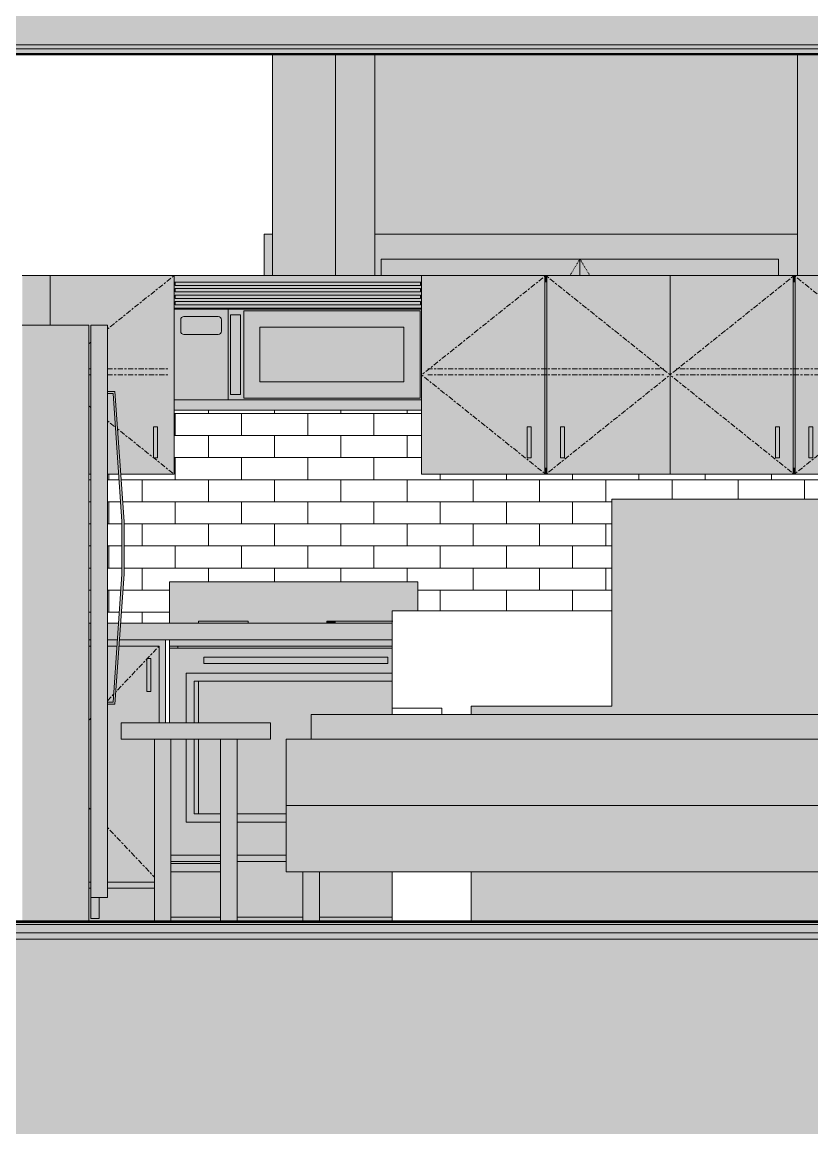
# Model space of a CAD drawing. Header units: inches. Extents: x 9594 to 15314, y -314 to 660.
# Drawn here: x 10673.6 to 10768.9, y 111.1 to 244.6 of the extents above; entities that cross this region are included whole.
import ezdxf

# ---------------------------------------------------------------- set-up
doc = ezdxf.new("R2010")
doc.units = ezdxf.units.IN
doc.header["$MEASUREMENT"] = 0
for name, pattern in [('Center', [1.25, 0.25, -0.1875, 0.625, -0.1875]), ('Dash 1_16_', [0.125, 0.0625, -0.0625]), ('Grid Line 1_2_', [0.875, 0.5, -0.125, 0.125, -0.125])]:
    doc.linetypes.add(name, pattern=pattern)
for name, color, linetype, lineweight in [('0-1', 7, 'Continuous', 5), ('0-2', 7, 'Continuous', 9), ('A-DOOR-2', 7, 'Continuous', 9), ('A-DOOR-4', 7, 'Dash 1_16_', 9), ('A-DOOR-6', 15, 'Continuous', 9), ('A-DOOR-7', 53, 'Continuous', 9), ('A-DOOR-FRAM-2', 7, 'Continuous', 9), ('A-DOOR-FRAM-3', 55, 'Continuous', 9), ('A-FLOR-4', 192, 'Continuous', 5), ('A-FLOR-5', 192, 'Continuous', 50), ('A-FLOR-LEVL-1', 51, 'Grid Line 1_2_', 9), ('A-FLOR-MCUT', 51, 'Continuous', 13), ('A-FLOR-PATT-2', 8, 'Continuous', 9), ('A-WALL-2', 50, 'Continuous', 5), ('A-WALL-3', 8, 'Continuous', 5), ('A-WALL-5', 7, 'Continuous', 9), ('A-WALL-PATT-2', 7, 'Continuous', 9), ('I-FURN', 30, 'Continuous', 9), ('I-FURN-2', 7, 'Continuous', 9), ('I-FURN-4', 90, 'Continuous', 9), ('I-FURN-5', 253, 'Continuous', 9), ('I-FURN-7', 31, 'Continuous', 9), ('Q-CASE', 31, 'Continuous', 9), ('Q-CASE-2', 253, 'Continuous', 9), ('Q-CASE-3', 7, 'Continuous', 9), ('Q-CASE-4', 90, 'Continuous', 9), ('Q-CASE-5', 7, 'Center', 9), ('Q-CASE-6', 55, 'Continuous', 9), ('Q-SPCQ-2', 7, 'Continuous', 9), ('Q-SPCQ-3', 90, 'Continuous', 9), ('Q-SPCQ-4', 55, 'Continuous', 9), ('Q-SPCQ-5', 151, 'Continuous', 9)]:
    doc.layers.add(name, color=color, linetype=linetype, lineweight=lineweight)
pattern_1 = [(161.57, (11009.034, 72.48), (-3.8399538, -1.54e-05), [0, -27.322, 3.034, 0]), (18.43, (11008.074, 72.48), (-3.8399538, 1.54e-05), [0, -27.322, 3.034, 0]), (108.43, (11009.034, 72.48), (1.919622, -9.6005246), [9.106, -21.25]), (71.57, (11008.074, 72.48), (1.919622, 9.6005246), [9.106, -21.25])]

# ---------------------------------------------------------------- blocks, each defined once
blk = doc.blocks.new('SWING - SINGLE - FLUSH - 2-10 x 6-8 - PRIVACY-V11-BUILDING SECTION - EAST_WEST - LOOKING SOUTH2')
at = {"layer": 'A-DOOR-FRAM-3'}
blk.add_hatch(color=256, dxfattribs=at).paths.add_polyline_path([(10703.79, 346), (10703.79, 351), (10702.79, 351), (10702.81, 346)], flags=0)
at = {"layer": 'A-DOOR-FRAM-2'}
for p, q in [((10702.79, 346), (10702.79, 351)), ((10702.79, 351), (10703.79, 351))]:
    blk.add_line(p, q, dxfattribs=at)
blk = doc.blocks.new('SWING - DOUBLE - FLUSH - 4-0 x 6-8 - DUMMY-2639957-BUILDING SECTION - EAST_WEST - LOOKING SOUTH2')
at = {"layer": 'A-DOOR-6'}
blk.add_hatch(color=256, dxfattribs=at).paths.add_polyline_path([(10766.92, 346), (10767.18, 346), (10767.18, 351), (10716.16, 351), (10716.16, 346), (10716.92, 346), (10716.92, 348), (10764.92, 348), (10764.92, 346), (10766.67, 346)], flags=0)
at = {"layer": 'A-DOOR-7'}
for points in [[(10736.92, 346), (10740.92, 346), (10740.92, 348), (10716.92, 348), (10716.92, 346), (10736.67, 346)], [(10762.92, 346), (10764.92, 346), (10764.92, 348), (10740.92, 348), (10740.92, 346), (10762.01, 346)]]:
    blk.add_hatch(color=256, dxfattribs=at).paths.add_polyline_path(points, flags=0)
at = {"layer": 'A-DOOR-2'}
for p, q in [((10767.18, 351), (10716.16, 351)), ((10716.92, 348), (10764.92, 348)), ((10716.92, 346), (10716.92, 348)), ((10740.92, 348), (10740.92, 346)), ((10740.92, 346), (10740.92, 348)), ((10764.92, 348), (10764.92, 346))]:
    blk.add_line(p, q, dxfattribs=at)
at = {"layer": 'A-DOOR-4'}
for p, q in [((10740.92, 348), (10739.72, 346)), ((10742.12, 346), (10740.92, 348))]:
    blk.add_line(p, q, dxfattribs=at)
blk = doc.blocks.new('Bed-Standard - King 78_ x 80_-1242963-BUILDING SECTION - EAST_WEST - LOOKING SOUTH2')
at = {"layer": 'I-FURN-4'}
for points in [[(10743.41, 160), (10780.46, 160), (10780.46, 161), (10708.46, 161), (10708.46, 160), (10741.61, 160)], [(10778.16, 158), (10780.46, 158), (10780.46, 160), (10708.46, 160), (10708.46, 158), (10767.4, 158)], [(10705.46, 150), (10706.46, 150), (10706.46, 158), (10705.46, 158), (10705.46, 150.47)], [(10736.93, 150), (10782.46, 150), (10782.46, 158), (10706.46, 158), (10706.46, 150), (10727.77, 150)], [(10783.39, 150), (10783.46, 150), (10783.46, 158), (10782.46, 158), (10782.46, 150), (10783.33, 150)], [(10706.21, 142), (10706.46, 142), (10706.46, 150), (10705.46, 150), (10705.46, 142), (10706.18, 142)], [(10745.87, 142), (10782.46, 142), (10782.46, 150), (10706.46, 150), (10706.46, 142), (10731.7, 142)], [(10783.39, 142), (10783.46, 142), (10783.46, 150), (10782.46, 150), (10782.46, 142), (10783.33, 142)], [(10707.46, 136), (10709.46, 136), (10709.46, 142), (10707.46, 142), (10707.46, 136.5)], [(10779.46, 136), (10781.46, 136), (10781.46, 142), (10779.46, 142), (10779.46, 137)]]:
    blk.add_hatch(color=256, dxfattribs=at).paths.add_polyline_path(points, flags=0)
at = {"layer": 'I-FURN-2'}
for p, q in [((10780.46, 161), (10708.46, 161)), ((10708.46, 160), (10708.46, 161)), ((10780.46, 161), (10780.46, 160)), ((10708.46, 158), (10708.46, 160)), ((10780.46, 160), (10780.46, 158)), ((10705.46, 158), (10705.46, 150)), ((10705.46, 158), (10706.46, 158)), ((10706.46, 158), (10782.46, 158)), ((10782.46, 158), (10783.46, 158)), ((10783.46, 150), (10783.46, 158)), ((10705.46, 150), (10705.46, 142)), ((10705.46, 150), (10706.46, 150)), ((10706.46, 150), (10705.46, 150)), ((10706.46, 150), (10782.46, 150)), ((10782.46, 150), (10706.46, 150)), ((10782.46, 150), (10783.46, 150)), ((10783.46, 150), (10782.46, 150)), ((10783.46, 142), (10783.46, 150)), ((10706.46, 142), (10705.46, 142)), ((10782.46, 142), (10706.46, 142)), ((10707.46, 142), (10707.46, 136)), ((10709.46, 136), (10709.46, 142)), ((10779.46, 142), (10779.46, 136)), ((10781.46, 136), (10781.46, 142)), ((10783.46, 142), (10782.46, 142))]:
    blk.add_line(p, q, dxfattribs=at)
blk = doc.blocks.new('Table-Night Stand - 18_ x 18_ x 24_-1352623-BUILDING SECTION - EAST_WEST - LOOKING SOUTH2')
at = {"layer": 'I-FURN-4'}
blk.add_hatch(color=256, dxfattribs=at).paths.add_polyline_path([(10787.46, 158), (10805.46, 158), (10805.46, 160), (10787.46, 160)], flags=0)
at = {"layer": 'I-FURN-7'}
for points in [[(10793.46, 136), (10793.46, 158), (10791.46, 158), (10791.46, 136)], [(10801.46, 136), (10801.46, 158), (10799.46, 158), (10799.46, 136), (10800.45, 136)], [(10796.37, 142), (10799.46, 142), (10799.46, 143), (10793.46, 143), (10793.46, 142), (10795.85, 142)]]:
    blk.add_hatch(color=256, dxfattribs=at).paths.add_polyline_path(points, flags=0)
at = {"layer": 'I-FURN-2'}
for p, q in [((10787.46, 160), (10805.46, 160)), ((10787.46, 158), (10787.46, 160)), ((10805.46, 160), (10805.46, 158)), ((10805.46, 158), (10787.46, 158)), ((10791.46, 136), (10791.46, 158)), ((10793.46, 136), (10793.46, 158)), ((10799.46, 136), (10799.46, 158)), ((10801.46, 136), (10801.46, 158)), ((10793.46, 143), (10799.46, 143)), ((10793.46, 142), (10793.46, 143)), ((10799.46, 142), (10799.46, 143)), ((10799.46, 142), (10793.46, 142))]:
    blk.add_line(p, q, dxfattribs=at)
blk = doc.blocks.new('Entertainment_Center_14771 - Entertainment_Center_14771-V34-BUILDING SECTION - EAST_WEST - LOOKING SOUTH2')
at = {"layer": 'I-FURN-5'}
h = blk.add_hatch(color=256, dxfattribs=at)
h.paths.add_polyline_path([(10793.46, 136), (10799.46, 136), (10799.46, 142), (10793.46, 142), (10793.46, 137)], flags=0)
h.paths.add_polyline_path([(10791.46, 136), (10791.46, 158), (10787.46, 158), (10787.46, 160), (10799.77, 160), (10799.77, 162), (10782.77, 162), (10782.77, 187), (10744.77, 187), (10744.77, 162), (10727.77, 162), (10727.77, 161), (10780.46, 161), (10780.46, 158), (10783.46, 158), (10783.46, 142), (10781.46, 142), (10781.46, 136), (10788.92, 136)], flags=0)
h.paths.add_polyline_path([(10727.77, 136), (10779.46, 136), (10779.46, 142), (10727.77, 142), (10727.77, 137)], flags=0)
h.paths.add_polyline_path([(10795.69, 143), (10799.46, 143), (10799.46, 158), (10793.46, 158), (10793.46, 143), (10795.2, 143)], flags=0)
at = {"layer": 'I-FURN-2'}
for p, q in [((10744.77, 187), (10744.77, 186)), ((10782.77, 187), (10744.77, 187)), ((10782.77, 186), (10782.77, 187)), ((10744.77, 186), (10744.77, 162)), ((10782.77, 162), (10782.77, 186)), ((10744.77, 162), (10727.77, 162)), ((10727.77, 162), (10727.77, 161)), ((10799.77, 162), (10782.77, 162)), ((10799.77, 161), (10799.77, 162)), ((10799.77, 160), (10799.77, 161)), ((10727.77, 142), (10727.77, 137)), ((10727.77, 137), (10727.77, 136))]:
    blk.add_line(p, q, dxfattribs=at)
blk = doc.blocks.new('Couch-Both_Arms-Generic - 1-V35-BUILDING SECTION - EAST_WEST - LOOKING SOUTH2')
at = {"layer": 'I-FURN'}
for p, q in [((10744.77, 173.5), (10718.26, 173.5)), ((10718.26, 173.5), (10718.26, 161.75)), ((10802.26, 173.5), (10782.77, 173.5)), ((10802.26, 161.75), (10802.26, 173.5)), ((10724.26, 161.75), (10718.26, 161.75)), ((10718.26, 161.75), (10718.26, 161)), ((10724.26, 161), (10724.26, 161.75)), ((10802.26, 161.75), (10799.77, 161.75)), ((10802.26, 160), (10802.26, 161.75)), ((10802.26, 154), (10802.26, 158)), ((10801.46, 154), (10802.26, 154))]:
    blk.add_line(p, q, dxfattribs=at)
at = {"layer": 'I-FURN-2'}
for p, q in [((10802.26, 154), (10802.26, 136)), ((10718.26, 136), (10718.26, 142))]:
    blk.add_line(p, q, dxfattribs=at)
blk = doc.blocks.new('Refrigerator_-_Side-by-Side_6047 - 36_ X 30_-V57-BUILDING SECTION - EAST_WEST - LOOKING SOUTH2')
at = {"layer": 'Q-SPCQ-4'}
for points in [[(11948.81, 268), (11948.81, 340), (11940.76, 340), (11940.76, 268)], [(11951.06, 270.87), (11951.06, 340), (11949.06, 340), (11949.06, 270.87)], [(11951.71, 294.23), (11951.96, 294.23), (11953.06, 309.95), (11953.06, 316.29), (11951.96, 332), (11951.06, 332), (11951.06, 331.75), (11951.73, 331.75), (11952.81, 316.28), (11952.81, 309.94), (11951.73, 294.48), (11951.06, 294.48), (11951.06, 294.23), (11951.7, 294.23)], [(11950.06, 268.37), (11950.06, 270.87), (11949.06, 270.87), (11949.06, 268.37)]]:
    blk.add_hatch(color=256, dxfattribs=at).paths.add_polyline_path(points, flags=0)
at = {"layer": 'Q-SPCQ-2'}
for p, q in [((11948.81, 340), (11940.76, 340)), ((11948.81, 268), (11948.81, 340)), ((11949.06, 270.87), (11949.06, 340)), ((11949.06, 340), (11951.06, 340)), ((11951.06, 340), (11951.06, 270.87)), ((11951.96, 332), (11951.06, 332)), ((11951.06, 331.75), (11951.73, 331.75)), ((11951.73, 331.75), (11952.81, 316.28)), ((11953.06, 316.29), (11951.96, 332)), ((11952.81, 316.28), (11952.81, 309.95)), ((11953.06, 309.94), (11953.06, 316.29)), ((11952.81, 309.95), (11951.73, 294.48)), ((11951.96, 294.23), (11953.06, 309.94)), ((11951.73, 294.48), (11951.06, 294.48)), ((11951.06, 294.23), (11951.96, 294.23)), ((11950.06, 270.87), (11949.06, 270.87)), ((11949.06, 270.87), (11949.06, 268.37)), ((11951.06, 270.87), (11949.06, 270.87)), ((11950.06, 268.37), (11950.06, 270.87)), ((11949.06, 268.37), (11950.06, 268.37))]:
    blk.add_line(p, q, dxfattribs=at)
blk = doc.blocks.new('Range - 24_ x 30_-V71-BUILDING SECTION - EAST_WEST - LOOKING SOUTH2')
at = {"layer": 'Q-SPCQ-3'}
for points in [[(10700.85, 172), (10710.35, 172), (10710.35, 172.25), (10718.26, 172.25), (10718.26, 173.5), (10721.35, 173.5), (10721.35, 177), (10691.35, 177), (10691.35, 172), (10694.85, 172), (10694.85, 172.25), (10700.85, 172.25)], [(10697.85, 172), (10700.85, 172), (10700.85, 172.25), (10694.85, 172.25), (10694.85, 172), (10697.43, 172)], [(10711.21, 172), (10711.35, 172), (10711.35, 172.25), (10710.35, 172.25), (10710.35, 172), (10710.57, 172)], [(10711.35, 172), (10718.26, 172), (10718.26, 172.25), (10711.35, 172.21)], [(10716.92, 169.26), (10718.26, 169.26), (10718.26, 170), (10691.35, 170), (10691.35, 169.26), (10713.16, 169.26)], [(10695.48, 167.15), (10717.74, 167.15), (10717.74, 167.9), (10695.48, 167.9)]]:
    blk.add_hatch(color=256, dxfattribs=at).paths.add_polyline_path(points, flags=0)
h = blk.add_hatch(color=256, dxfattribs=at)
h.paths.add_polyline_path([(10709.46, 136), (10718.26, 136), (10718.26, 136.5), (10709.46, 136.5)], flags=0)
h.paths.add_polyline_path([(10691.53, 136), (10697.53, 136), (10697.53, 136.5), (10691.53, 136.5), (10691.53, 136.06)], flags=0)
h.paths.add_polyline_path([(10699.53, 136), (10707.46, 136), (10707.46, 136.5), (10699.53, 136.5)], flags=0)
h.paths.add_polyline_path([(10704.63, 143.25), (10705.46, 143.25), (10705.46, 144), (10699.53, 144), (10699.53, 143.25), (10703.79, 143.25)], flags=0)
h.paths.add_polyline_path([(10692.08, 143.25), (10697.53, 143.25), (10697.53, 144), (10691.53, 144), (10691.53, 143.25)], flags=0)
h.paths.add_polyline_path([(10691.47, 169.01), (10692.35, 169.01), (10692.35, 169.26), (10691.35, 169.26), (10691.35, 169.01)], flags=0)
h = blk.add_hatch(color=256, dxfattribs=at)
h.paths.add_polyline_path([(10711.41, 136.5), (10718.26, 136.5), (10718.26, 142), (10709.46, 142), (10709.46, 136.5)], flags=0)
h.paths.add_polyline_path([(10691.53, 136.5), (10697.53, 136.5), (10697.53, 142), (10691.53, 142), (10691.53, 136.54)], flags=0)
h.paths.add_polyline_path([(10707.46, 136.5), (10707.46, 142), (10705.46, 142), (10705.46, 143.25), (10699.53, 143.25), (10699.53, 136.5), (10703.85, 136.5)], flags=0)
h.paths.add_polyline_path([(10697.53, 143), (10697.53, 143.25), (10691.53, 143.25), (10691.53, 143), (10692.05, 143)], flags=0)
h.paths.add_polyline_path([(10697.53, 144), (10697.53, 148), (10693.35, 148), (10693.35, 158), (10691.53, 158), (10691.53, 144), (10692.15, 144)], flags=0)
h.paths.add_polyline_path([(10704.72, 144), (10705.46, 144), (10705.46, 148), (10699.53, 148), (10699.53, 144), (10703.79, 144)], flags=0)
h.paths.add_polyline_path([(10691.53, 160), (10693.35, 160), (10693.35, 166), (10718.26, 166), (10718.26, 169.01), (10691.35, 169.01), (10691.35, 160)], flags=0)
h.paths.add_polyline_path([(10695.48, 167.15), (10695.48, 167.9), (10717.74, 167.9), (10717.74, 167.15), (10702.81, 167.15)], flags=0)
h = blk.add_hatch(color=256, dxfattribs=at)
h.paths.add_polyline_path([(10694.85, 149), (10694.85, 158), (10694.35, 158), (10694.35, 149)], flags=0)
h.paths.add_polyline_path([(10694.85, 160), (10694.85, 165), (10694.35, 165), (10694.35, 160)], flags=0)
h.paths.add_polyline_path([(10694.85, 169.01), (10718.26, 169.01), (10718.26, 169.26), (10692.35, 169.26), (10692.35, 169.01), (10693.35, 169.01)], flags=0)
h = blk.add_hatch(color=256, dxfattribs=at)
h.paths.add_polyline_path([(10702.81, 148), (10705.46, 148), (10705.46, 149), (10699.53, 149), (10699.53, 148)], flags=0)
h.paths.add_polyline_path([(10694.85, 148), (10697.53, 148), (10697.53, 149), (10694.35, 149), (10694.35, 158), (10693.35, 158), (10693.35, 148)], flags=0)
h.paths.add_polyline_path([(10693.35, 160), (10694.35, 160), (10694.35, 165), (10718.26, 165), (10718.26, 166), (10693.35, 166), (10693.35, 165)], flags=0)
at = {"layer": 'Q-SPCQ-5'}
h = blk.add_hatch(color=256, dxfattribs=at)
h.paths.add_polyline_path([(10697.53, 149), (10697.53, 158), (10694.85, 158), (10694.85, 149)], flags=0)
h.paths.add_polyline_path([(10699.53, 149), (10705.46, 149), (10705.46, 158), (10708.46, 158), (10708.46, 161), (10718.26, 161), (10718.26, 165), (10694.85, 165), (10694.85, 160), (10703.53, 160), (10703.53, 158), (10699.53, 158), (10699.53, 149.73)], flags=0)
at = {"layer": 'Q-SPCQ-2'}
for p, q in [((10691.35, 172), (10691.35, 177)), ((10691.35, 177), (10721.35, 177)), ((10721.35, 177), (10721.35, 173.5)), ((10694.85, 172.25), (10694.85, 172)), ((10694.85, 172.25), (10700.85, 172.25)), ((10700.85, 172), (10700.85, 172.25)), ((10710.35, 172.25), (10710.35, 172)), ((10710.35, 172.25), (10711.33, 172.25)), ((10711.35, 172.25), (10711.35, 172)), ((10711.35, 172.25), (10718.32, 172.25)), ((10691.35, 170), (10691.35, 169.26)), ((10691.35, 169.26), (10691.35, 169.01)), ((10691.35, 169.26), (10718.26, 169.26)), ((10691.35, 169.01), (10691.35, 160)), ((10718.26, 169.01), (10691.35, 169.01)), ((10692.35, 169.01), (10692.35, 169.26)), ((10695.48, 167.9), (10695.48, 167.15)), ((10717.74, 167.9), (10695.48, 167.9)), ((10695.48, 167.15), (10717.74, 167.15)), ((10717.74, 167.15), (10717.74, 167.9)), ((10693.35, 166), (10693.35, 160)), ((10718.26, 166), (10693.35, 166)), ((10694.35, 165), (10718.26, 165)), ((10694.35, 160), (10694.35, 165)), ((10694.85, 165), (10694.85, 160)), ((10693.35, 158), (10693.35, 148)), ((10694.35, 149), (10694.35, 158)), ((10694.85, 158), (10694.85, 149)), ((10697.53, 149), (10694.35, 149)), ((10705.46, 149), (10699.53, 149)), ((10693.35, 148), (10697.53, 148)), ((10699.53, 148), (10705.46, 148)), ((10691.53, 144), (10697.53, 144)), ((10697.53, 143.25), (10691.53, 143.25)), ((10699.53, 144), (10705.46, 144)), ((10705.46, 143.25), (10699.53, 143.25)), ((10691.53, 136.5), (10697.53, 136.5)), ((10699.53, 136.5), (10707.46, 136.5)), ((10709.46, 136.5), (10718.26, 136.5))]:
    blk.add_line(p, q, dxfattribs=at)
blk = doc.blocks.new('OD_CW_Countertop - OD_CW_Countertop-V72-BUILDING SECTION - EAST_WEST - LOOKING SOUTH2')
at = {"layer": 'Q-CASE-4'}
h = blk.add_hatch(color=256, dxfattribs=at)
h.paths.add_polyline_path([(10702.81, 170), (10718.26, 170), (10718.26, 172), (10685.44, 172), (10685.3, 170), (10694.85, 170)], flags=0)
h.paths.add_polyline_path([(10802.26, 170), (10803.2, 170), (10803.2, 172), (10802.26, 172), (10802.26, 171.92)], flags=0)
h.paths.add_polyline_path([(10684.52, 170), (10685.05, 170), (10685.19, 172), (10683.85, 172), (10683.85, 170)], flags=0)
h.paths.add_polyline_path([(10681.85, 170), (10681.85, 172), (10681.6, 172), (10681.6, 170)], flags=0)
at = {"layer": 'Q-CASE-3'}
for p, q in [((10681.85, 172), (10681.6, 172)), ((10685.19, 172), (10683.85, 172)), ((10718.26, 172), (10685.44, 172)), ((10803.2, 172), (10802.26, 172)), ((10681.6, 170), (10681.85, 170)), ((10683.85, 170), (10685.05, 170)), ((10685.3, 170), (10718.26, 170)), ((10802.26, 170), (10803.2, 170))]:
    blk.add_line(p, q, dxfattribs=at)
blk = doc.blocks.new('30quot_MicrowaveVent_11166 - 70cm miele oven-V61-BUILDING SECTION - EAST_WEST - LOOKING SOUTH2')
at = {"layer": 'Q-CASE-6'}
for points in [[(11967.6, 345.21), (11989, 345.21), (11989, 346), (11959.12, 346), (11959.12, 345.21), (11962.22, 345.21)], [(11962.22, 341.94), (11989, 341.94), (11989, 342.06), (11959.12, 342.06), (11959.12, 341.94), (11960.3, 341.94)], [(11964.44, 338.9), (11964.63, 338.95), (11964.82, 339.19), (11964.83, 339.29), (11964.8, 340.77), (11964.71, 340.95), (11964.44, 341.06), (11960.2, 341.03), (11960.02, 340.95), (11959.91, 340.67), (11959.92, 339.19), (11960.1, 338.95), (11960.3, 338.9), (11962.22, 338.9)], [(11967.11, 331.65), (11967.11, 341.25), (11965.92, 341.25), (11965.92, 331.65)], [(11972.99, 339.78), (11986.84, 339.78), (11988.81, 341.75), (11967.51, 341.75), (11969.48, 339.78)], [(11967.51, 331.2), (11969.48, 333.17), (11969.48, 339.78), (11967.51, 341.75), (11967.51, 333.17)], [(11988.81, 331.2), (11988.81, 341.75), (11986.84, 339.78), (11986.84, 333.17)], [(11986.84, 333.17), (11986.84, 339.78), (11969.48, 339.78), (11969.48, 333.17), (11972.99, 333.17)], [(11986.84, 331.2), (11988.81, 331.2), (11986.83, 333.17), (11969.48, 333.17), (11967.51, 331.2), (11972.99, 331.2)], [(11965.79, 329.74), (11989, 329.74), (11989, 331), (11959.12, 331), (11959.12, 329.74), (11965.76, 329.74)]]:
    blk.add_hatch(color=256, dxfattribs=at).paths.add_polyline_path(points, flags=0)
h = blk.add_hatch(color=256, dxfattribs=at)
h.paths.add_polyline_path([(11968.79, 342.06), (11989, 342.06), (11989, 345.21), (11988.88, 345.21), (11988.88, 344.82), (11959.24, 344.82), (11959.24, 345.21), (11959.12, 345.21), (11959.12, 342.06), (11967.6, 342.06)], flags=0)
h.paths.add_polyline_path([(11959.24, 342.46), (11959.24, 342.85), (11988.88, 342.85), (11988.88, 342.46), (11960.3, 342.46)], flags=0)
h.paths.add_polyline_path([(11960.3, 343.24), (11959.24, 343.24), (11959.24, 343.64), (11988.88, 343.64), (11988.88, 343.24), (11962.22, 343.24)], flags=0)
h.paths.add_polyline_path([(11978.37, 344.03), (11959.24, 344.03), (11959.24, 344.43), (11988.88, 344.43), (11988.88, 344.03), (11983.75, 344.03)], flags=0)
h = blk.add_hatch(color=256, dxfattribs=at)
h.paths.add_polyline_path([(11988.88, 342.46), (11988.88, 342.85), (11959.24, 342.85), (11959.24, 342.46), (11988.81, 342.46)], flags=0)
h.paths.add_polyline_path([(11962.22, 343.24), (11988.88, 343.24), (11988.88, 343.64), (11959.24, 343.64), (11959.24, 343.24), (11960.3, 343.24)], flags=0)
h.paths.add_polyline_path([(11983.75, 344.03), (11988.88, 344.03), (11988.88, 344.43), (11959.24, 344.43), (11959.27, 344.03), (11978.37, 344.03)], flags=0)
h.paths.add_polyline_path([(11978.37, 344.82), (11988.88, 344.82), (11988.88, 345.21), (11959.24, 345.21), (11959.24, 344.82), (11972.99, 344.82)], flags=0)
h = blk.add_hatch(color=256, dxfattribs=at)
h.paths.add_polyline_path([(11965.62, 331), (11965.62, 341.94), (11959.12, 341.94), (11959.12, 331)], flags=0)
h.paths.add_polyline_path([(11962.22, 338.9), (11960.2, 338.91), (11960.02, 339.01), (11959.92, 339.19), (11959.91, 339.29), (11959.92, 340.77), (11960.02, 340.95), (11960.2, 341.05), (11960.3, 341.06), (11964.55, 341.04), (11964.71, 340.95), (11964.82, 340.77), (11964.83, 340.67), (11964.82, 339.19), (11964.71, 339.01), (11964.54, 338.91), (11964.44, 338.9)], flags=0)
h = blk.add_hatch(color=256, dxfattribs=at)
h.paths.add_polyline_path([(11989, 331), (11989, 341.94), (11965.62, 341.94), (11965.62, 331), (11988.81, 331)], flags=0)
h.paths.add_polyline_path([(11988.81, 331.2), (11967.51, 331.2), (11967.51, 341.75), (11988.81, 341.75), (11988.81, 338.35)], flags=0)
h.paths.add_polyline_path([(11965.92, 331.65), (11965.92, 341.25), (11967.11, 341.25), (11967.11, 331.65)], flags=0)
at = {"layer": 'Q-CASE-3'}
for p, q in [((11959.12, 345.21), (11959.12, 346)), ((11959.12, 346), (11989, 346)), ((11989, 346), (11989, 345.21)), ((11959.24, 345.21), (11959.12, 345.21)), ((11959.12, 345.21), (11959.12, 342.06)), ((11959.24, 344.82), (11959.24, 345.21)), ((11988.88, 345.21), (11959.24, 345.21)), ((11988.88, 344.82), (11959.24, 344.82)), ((11989, 345.21), (11988.88, 345.21)), ((11988.88, 345.21), (11988.88, 344.82)), ((11989, 342.06), (11989, 345.21)), ((11959.24, 344.03), (11959.24, 344.43)), ((11959.24, 344.43), (11988.88, 344.43)), ((11988.88, 344.03), (11959.24, 344.03)), ((11959.24, 343.24), (11959.24, 343.64)), ((11959.24, 343.64), (11988.88, 343.64)), ((11988.88, 343.24), (11959.24, 343.24)), ((11988.88, 344.43), (11988.88, 344.03)), ((11988.88, 343.64), (11988.88, 343.24)), ((11959.12, 342.06), (11989, 342.06)), ((11959.12, 341.94), (11959.12, 342.06)), ((11959.12, 341.94), (11959.12, 331)), ((11965.62, 341.94), (11959.12, 341.94)), ((11959.24, 342.46), (11959.24, 342.85)), ((11959.24, 342.85), (11988.88, 342.85)), ((11988.88, 342.46), (11959.24, 342.46)), ((11965.62, 341.94), (11965.62, 331)), ((11989, 341.94), (11965.62, 341.94)), ((11965.62, 331), (11965.62, 341.94)), ((11988.88, 342.85), (11988.88, 342.46)), ((11989, 342.06), (11989, 341.94)), ((11989, 331), (11989, 341.94)), ((11959.91, 339.29), (11959.91, 340.67)), ((11960.3, 341.06), (11964.44, 341.06)), ((11964.83, 340.67), (11964.83, 339.29)), ((11965.92, 331.65), (11965.92, 341.25)), ((11967.11, 341.25), (11965.92, 341.25)), ((11967.11, 341.25), (11967.11, 331.65)), ((11967.51, 341.75), (11988.81, 341.75)), ((11967.51, 331.2), (11967.51, 341.75)), ((11988.81, 341.75), (11988.81, 331.2)), ((11969.48, 339.78), (11969.48, 333.17)), ((11986.84, 339.78), (11969.48, 339.78)), ((11986.84, 339.78), (11969.48, 339.78)), ((11969.48, 339.78), (11969.48, 333.17)), ((11986.84, 333.17), (11986.84, 339.78)), ((11986.84, 333.17), (11986.84, 339.78)), ((11964.44, 338.9), (11960.3, 338.9)), ((11969.48, 333.17), (11986.84, 333.17)), ((11969.48, 333.17), (11986.84, 333.17)), ((11965.92, 331.65), (11967.11, 331.65)), ((11959.12, 331), (11965.62, 331)), ((11959.12, 329.89), (11959.12, 331)), ((11965.62, 331), (11989, 331)), ((11988.81, 331.2), (11967.51, 331.2)), ((11989, 331), (11989, 329.89)), ((11989, 329.74), (11959.12, 329.74))]:
    blk.add_line(p, q, dxfattribs=at)
for centre, start, end in [((11960.3, 340.67), 90, 180), ((11964.44, 340.67), 0, 90), ((11960.3, 339.29), 180, 270), ((11964.44, 339.29), 270, 0)]:
    blk.add_arc(centre, 0.394, start, end, dxfattribs=at)
blk = doc.blocks.new('Base Cabinet-Single Door - 15_-V74-BUILDING SECTION - EAST_WEST - LOOKING SOUTH2')
at = {"layer": 'Q-CASE-2'}
h = blk.add_hatch(color=256, dxfattribs=at)
h.paths.add_polyline_path([(10681.6, 140), (10681.85, 140), (10681.85, 170), (10681.6, 170), (10681.6, 144.12)], flags=0)
h.paths.add_polyline_path([(10689.53, 140), (10689.53, 158), (10685.53, 158), (10685.53, 160), (10690.85, 160), (10690.85, 170), (10685.3, 170), (10684.75, 162.23), (10683.85, 162.23), (10683.85, 140)], flags=0)
h.paths.add_polyline_path([(10683.85, 162.48), (10684.52, 162.48), (10685.05, 170), (10683.85, 170), (10683.85, 163.19)], flags=0)
blk.add_hatch(color=256, dxfattribs=at).paths.add_polyline_path([(10689.53, 136), (10689.53, 140), (10683.85, 140), (10683.85, 138.87), (10682.85, 138.87), (10682.85, 136.37), (10681.85, 136.37), (10681.85, 140), (10681.6, 140), (10681.6, 136), (10682.85, 136)], flags=0)
at = {"layer": 'Q-CASE-3'}
for p, q in [((10681.6, 170), (10681.85, 170)), ((10683.85, 170), (10685.05, 170)), ((10685.3, 170), (10690.85, 170)), ((10690.85, 160), (10690.85, 170)), ((10681.6, 169.25), (10681.85, 169.25)), ((10683.85, 169.25), (10685, 169.25)), ((10685.25, 169.25), (10690.1, 169.25)), ((10690.1, 169.25), (10690.1, 160)), ((10688.6, 163.75), (10688.6, 167.75)), ((10688.6, 167.75), (10689.1, 167.75)), ((10689.1, 167.75), (10689.1, 163.75)), ((10689.1, 163.75), (10688.6, 163.75)), ((10681.85, 140.75), (10681.6, 140.75)), ((10689.53, 140.75), (10683.85, 140.75)), ((10681.6, 140), (10681.85, 140)), ((10683.85, 140), (10689.53, 140))]:
    blk.add_line(p, q, dxfattribs=at)
at = {"layer": 'Q-CASE-5'}
for p, q in [((10690.1, 169.25), (10684.86, 163.71)), ((10684.59, 163.43), (10683.85, 162.65)), ((10681.85, 160.54), (10681.6, 160.28)), ((10681.6, 149.72), (10681.85, 149.46)), ((10683.85, 147.35), (10689.53, 141.35))]:
    blk.add_line(p, q, dxfattribs=at)
blk = doc.blocks.new('308 - 308 x 24_-2590480-BUILDING SECTION - EAST_WEST - LOOKING SOUTH2')
at = {"layer": 'Q-CASE'}
blk.add_hatch(color=256, dxfattribs=at).paths.add_polyline_path([(11944.12, 340), (11944.12, 346), (11940.76, 346), (11940.76, 340)], flags=0)
blk.add_line((11940.76, 346), (11944.12, 346), dxfattribs=at)
blk = doc.blocks.new('300 Series Wall Hung Cabinet_301 - 15_ x 24_-2590483-BUILDING SECTION - EAST_WEST - LOOKING SOUTH2')
at = {"layer": 'Q-CASE-2'}
h = blk.add_hatch(color=256, dxfattribs=at)
h.paths.add_polyline_path([(11948.81, 322), (11949.06, 322), (11949.06, 340), (11951.06, 340), (11951.06, 332), (11951.96, 332), (11952.66, 322), (11959.12, 322), (11959.12, 346), (11944.12, 346), (11944.12, 340), (11948.81, 340), (11948.81, 327.25)], flags=0)
h.paths.add_polyline_path([(11951.06, 322), (11952.41, 322), (11951.73, 331.75), (11951.06, 331.75), (11951.06, 327.25)], flags=0)
h.paths.add_polyline_path([(11956.63, 324), (11956.63, 327.75), (11957.12, 327.75), (11957.12, 324)], flags=0)
blk.add_hatch(color=256, dxfattribs=at).paths.add_polyline_path([(11957.12, 324), (11957.12, 327.75), (11956.63, 327.75), (11956.63, 324)], flags=0)
at = {"layer": 'Q-CASE-3'}
for p, q in [((11959.12, 346), (11944.12, 346)), ((11944.12, 346), (11944.12, 340)), ((11959.12, 322), (11959.12, 329.89)), ((11956.63, 327.75), (11957.12, 327.75)), ((11956.63, 324), (11956.63, 327.75)), ((11957.12, 327.75), (11957.12, 324)), ((11956.63, 324), (11957.12, 324)), ((11948.81, 322), (11949.06, 322)), ((11951.06, 322), (11952.41, 322)), ((11952.66, 322), (11959.12, 322))]:
    blk.add_line(p, q, dxfattribs=at)
at = {"layer": 'Q-CASE-5'}
for p, q in [((11951.06, 339.55), (11959.12, 346)), ((11948.81, 337.75), (11949.06, 337.95)), ((11949.06, 334.75), (11948.81, 334.75)), ((11949.06, 334), (11948.81, 334)), ((11958.37, 334.75), (11951.06, 334.75)), ((11958.37, 334), (11951.06, 334)), ((11948.81, 330.25), (11949.06, 330.05)), ((11951.06, 328.45), (11952.01, 327.69)), ((11952.28, 327.48), (11959.12, 322))]:
    blk.add_line(p, q, dxfattribs=at)
blk = doc.blocks.new('300 Series Wall Hung Cabinet_302 - 30_ X 24_-2588232-BUILDING SECTION - EAST_WEST - LOOKING SOUTH2')
at = {"layer": 'Q-CASE-2'}
h = blk.add_hatch(color=256, dxfattribs=at)
h.paths.add_polyline_path([(11989, 322), (12003.88, 322), (12003.88, 346), (11989, 346), (11989, 327.25)], flags=0)
h.paths.add_polyline_path([(12001.76, 324), (12001.76, 327.75), (12002.25, 327.75), (12002.25, 324)], flags=0)
for points in [[(12004.13, 345.25), (12004.13, 346), (12003.88, 346), (12003.88, 345.25)], [(12004.13, 322.75), (12004.13, 345.25), (12003.88, 345.25), (12003.88, 322.75)], [(12002.25, 324), (12002.25, 327.75), (12001.76, 327.75), (12001.76, 324)], [(12006.25, 324), (12006.25, 327.75), (12005.76, 327.75), (12005.76, 324)], [(12003.88, 322), (12004.13, 322.01), (12004.13, 322.75), (12003.88, 322.75)]]:
    blk.add_hatch(color=256, dxfattribs=at).paths.add_polyline_path(points, flags=0)
h = blk.add_hatch(color=256, dxfattribs=at)
h.paths.add_polyline_path([(12004.13, 322), (12019, 322), (12019, 346), (12004.13, 346), (12004.13, 322.01)], flags=0)
h.paths.add_polyline_path([(12005.76, 324), (12005.76, 327.75), (12006.25, 327.75), (12006.25, 324)], flags=0)
at = {"layer": 'Q-CASE-3'}
for p, q in [((12003.88, 346), (11989, 346)), ((12003.88, 322), (12003.88, 346)), ((12003.88, 346), (12004.13, 346)), ((12019, 346), (12004.13, 346)), ((12004.13, 346), (12004.13, 322)), ((12019, 322), (12019, 346)), ((12004.13, 345.25), (12003.88, 345.25)), ((11989, 329.89), (11989, 322)), ((12001.76, 327.75), (12002.25, 327.75)), ((12001.76, 324), (12001.76, 327.75)), ((12002.25, 327.75), (12002.25, 324)), ((12005.76, 327.75), (12006.25, 327.75)), ((12005.76, 324), (12005.76, 327.75)), ((12006.25, 327.75), (12006.25, 324)), ((12001.76, 324), (12002.25, 324)), ((12005.76, 324), (12006.25, 324)), ((11989, 322), (12003.88, 322)), ((12003.88, 322.75), (12004.13, 322.75)), ((12004.13, 322), (12003.88, 322)), ((12004.13, 322), (12019, 322))]:
    blk.add_line(p, q, dxfattribs=at)
at = {"layer": 'Q-CASE-5'}
for p, q in [((12004, 346), (11989, 334)), ((12019, 334), (12004, 346)), ((11989, 334), (12004, 322)), ((12018.25, 334.75), (11989.75, 334.75)), ((12018.25, 334), (11989.75, 334)), ((12004, 322), (12019, 334))]:
    blk.add_line(p, q, dxfattribs=at)
blk = doc.blocks.new('300 Series Wall Hung Cabinet_302 - 30_ X 24_-V90-BUILDING SECTION - EAST_WEST - LOOKING SOUTH2')
at = {"layer": 'Q-CASE-2'}
h = blk.add_hatch(color=256, dxfattribs=at)
h.paths.add_polyline_path([(12019.75, 322), (12033.88, 322), (12033.88, 346), (12019, 346), (12019, 322)], flags=0)
h.paths.add_polyline_path([(12032.24, 324), (12031.75, 324), (12031.75, 327.75), (12032.24, 327.75), (12032.24, 327.25)], flags=0)
for points in [[(12034.13, 345.25), (12034.13, 346), (12033.88, 346), (12033.88, 345.25)], [(12034.13, 322.75), (12034.13, 345.25), (12033.88, 345.25), (12033.88, 322.75)], [(12032.24, 324), (12032.24, 327.75), (12031.75, 327.75), (12031.75, 324)], [(12036.24, 324), (12036.24, 327.75), (12035.75, 327.75), (12035.75, 324)], [(12033.88, 322), (12034.13, 322), (12034.13, 322.75), (12033.88, 322.75)]]:
    blk.add_hatch(color=256, dxfattribs=at).paths.add_polyline_path(points, flags=0)
h = blk.add_hatch(color=256, dxfattribs=at)
h.paths.add_polyline_path([(12034.13, 322), (12049, 322), (12049, 346), (12034.13, 346), (12034.13, 322.75)], flags=0)
h.paths.add_polyline_path([(12036.24, 324), (12035.75, 324), (12035.75, 327.75), (12036.24, 327.75), (12036.24, 327.25)], flags=0)
at = {"layer": 'Q-CASE-3'}
for p, q in [((12019, 346), (12019, 322)), ((12033.88, 346), (12019, 346)), ((12033.88, 322), (12033.88, 346)), ((12033.88, 346), (12034.13, 346)), ((12034.13, 346), (12034.13, 322)), ((12049, 346), (12034.13, 346)), ((12049, 322), (12049, 346)), ((12034.13, 345.25), (12033.88, 345.25)), ((12031.75, 327.75), (12032.24, 327.75)), ((12031.75, 324), (12031.75, 327.75)), ((12032.24, 327.75), (12032.24, 324)), ((12035.75, 327.75), (12036.24, 327.75)), ((12035.75, 324), (12035.75, 327.75)), ((12036.24, 327.75), (12036.24, 324)), ((12031.75, 324), (12032.24, 324)), ((12035.75, 324), (12036.24, 324)), ((12019, 322), (12033.88, 322)), ((12033.88, 322.75), (12034.13, 322.75)), ((12034.13, 322), (12033.88, 322)), ((12034.13, 322), (12049, 322))]:
    blk.add_line(p, q, dxfattribs=at)
at = {"layer": 'Q-CASE-5'}
for p, q in [((12019, 334), (12034, 346)), ((12034, 346), (12049, 334)), ((12034, 322), (12019, 334)), ((12019.75, 334.75), (12048.25, 334.75)), ((12019.75, 334), (12048.25, 334)), ((12049, 334), (12034, 322))]:
    blk.add_line(p, q, dxfattribs=at)
blk = doc.blocks.new('CTR - 1st Phase - Unit Layouts_rvt-1-BUILDING SECTION - EAST_WEST - LOOKING SOUTH2')
at = {"layer": 'A-WALL-2'}
for points in [[(10708.54, 214), (10711.41, 214), (10711.41, 240.75), (10703.79, 240.75), (10703.79, 214)], [(10716.83, 219), (10767.18, 219), (10767.18, 240.75), (10716.16, 240.75), (10716.16, 219)]]:
    blk.add_hatch(color=256, dxfattribs=at).paths.add_polyline_path(points, flags=0)
at = {"layer": 'A-WALL-3'}
for points in [[(10712.82, 214), (10716.16, 214), (10716.16, 240.75), (10711.41, 240.75), (10711.41, 214)], [(10767.4, 214), (10771.93, 214), (10771.93, 240.75), (10767.18, 240.75), (10767.18, 214)]]:
    blk.add_hatch(color=256, dxfattribs=at).paths.add_polyline_path(points, flags=0)
at = {"layer": 'A-WALL-PATT-2'}
h = blk.add_hatch(dxfattribs=at)
h.set_pattern_fill('FP_15', color=256, style=0, pattern_type=2)
h.set_pattern_definition([(0, (10652.041, 136), (0, 2.667), []), (90, (10652.041, 136), (-4, 2.667), [2.667, -2.667])])
h.paths.add_polyline_path([(10685.44, 172), (10691.35, 172), (10691.35, 177), (10721.35, 177), (10721.35, 173.5), (10744.77, 173.5), (10744.77, 187), (10782.77, 187), (10782.77, 173.5), (10802.26, 173.5), (10802.26, 172), (10803.2, 172), (10803.2, 190), (10721.8, 190), (10721.8, 197.74), (10691.92, 197.74), (10691.92, 190), (10685.45, 190), (10685.85, 184.28), (10685.82, 177.48), (10685.45, 172.2)], flags=0)
h.paths.add_polyline_path([(10684.52, 172), (10685.19, 172), (10685.6, 177.95), (10685.6, 184.29), (10685.2, 190), (10683.85, 190), (10683.85, 172)], flags=0)
h.paths.add_polyline_path([(10681.6, 172), (10681.85, 172), (10681.85, 190), (10681.6, 190), (10681.6, 179.58)], flags=0)
at = {"layer": 'A-WALL-5'}
for p, q in [((10703.79, 240.75), (10703.79, 214)), ((10711.41, 214), (10711.41, 240.75)), ((10716.16, 240.75), (10716.16, 214)), ((10767.18, 214), (10767.18, 240.75))]:
    blk.add_line(p, q, dxfattribs=at)
at = {"layer": '0-2'}
for name, p in [('SWING - SINGLE - FLUSH - 2-10 x 6-8 - PRIVACY-V11-BUILDING SECTION - EAST_WEST - LOOKING SOUTH2', (0, -132)), ('SWING - DOUBLE - FLUSH - 4-0 x 6-8 - DUMMY-2639957-BUILDING SECTION - EAST_WEST - LOOKING SOUTH2', (0, -132)), ('308 - 308 x 24_-2590480-BUILDING SECTION - EAST_WEST - LOOKING SOUTH2', (-1267.2, -132)), ('300 Series Wall Hung Cabinet_301 - 15_ x 24_-2590483-BUILDING SECTION - EAST_WEST - LOOKING SOUTH2', (-1267.2, -132)), ('30quot_MicrowaveVent_11166 - 70cm miele oven-V61-BUILDING SECTION - EAST_WEST - LOOKING SOUTH2', (-1267.2, -132)), ('300 Series Wall Hung Cabinet_302 - 30_ X 24_-2588232-BUILDING SECTION - EAST_WEST - LOOKING SOUTH2', (-1267.2, -132)), ('300 Series Wall Hung Cabinet_302 - 30_ X 24_-V90-BUILDING SECTION - EAST_WEST - LOOKING SOUTH2', (-1267.2, -132)), ('Refrigerator_-_Side-by-Side_6047 - 36_ X 30_-V57-BUILDING SECTION - EAST_WEST - LOOKING SOUTH2', (-1267.2, -132)), ('Entertainment_Center_14771 - Entertainment_Center_14771-V34-BUILDING SECTION - EAST_WEST - LOOKING SOUTH2', (0, 0)), ('Range - 24_ x 30_-V71-BUILDING SECTION - EAST_WEST - LOOKING SOUTH2', (0, 0)), ('Couch-Both_Arms-Generic - 1-V35-BUILDING SECTION - EAST_WEST - LOOKING SOUTH2', (0, 0)), ('OD_CW_Countertop - OD_CW_Countertop-V72-BUILDING SECTION - EAST_WEST - LOOKING SOUTH2', (0, 0)), ('Base Cabinet-Single Door - 15_-V74-BUILDING SECTION - EAST_WEST - LOOKING SOUTH2', (0, 0)), ('Bed-Standard - King 78_ x 80_-1242963-BUILDING SECTION - EAST_WEST - LOOKING SOUTH2', (0, 0)), ('Table-Night Stand - 18_ x 18_ x 24_-1352623-BUILDING SECTION - EAST_WEST - LOOKING SOUTH2', (-101.93, 0))]:
    blk.add_blockref(name, p, dxfattribs=at)
blk = doc.blocks.new('CTR - 1st Phase -Stairs _ Elevators_rvt-1-BUILDING SECTION - EAST_WEST - LOOKING SOUTH2')
at = {"layer": 'A-FLOR-LEVL-1'}
blk.add_line((9594.29, 136), (12543.28, 136), dxfattribs=at)

msp = doc.modelspace()

# ---------------------------------------------------------------- hatches: boundary and pattern name
at = {"layer": 'A-FLOR-4'}
h = msp.add_hatch(color=256, dxfattribs=at)
h.paths.add_polyline_path([(12102.16, 241.37), (12109.71, 241.37), (12109.71, 241.87), (11737.24, 241.87), (11737.24, 241.37), (12081.6, 241.37)], flags=0)
h.paths.add_polyline_path([(11425.23, 241.37), (11510.81, 241.37), (11510.81, 241.87), (11256.26, 241.87), (11256.29, 241.37), (11413.95, 241.37)], flags=0)
h.paths.add_polyline_path([(11640.06, 241.37), (11646.74, 241.37), (11646.74, 241.87), (11514.31, 241.87), (11514.31, 241.37), (11585.47, 241.37)], flags=0)
h.paths.add_polyline_path([(10814.99, 241.37), (10842.51, 241.37), (10842.51, 241.87), (10587.96, 241.87), (10587.96, 241.37), (10810.45, 241.37)], flags=0)
h.paths.add_polyline_path([(10466, 241.37), (10584.46, 241.37), (10584.46, 241.87), (10452.04, 241.87), (10452.04, 241.37), (10458.72, 241.37)], flags=0)
h.paths.add_polyline_path([(10103.47, 241.37), (10361.54, 241.37), (10361.54, 241.87), (9989.06, 241.87), (9989.06, 241.37), (10102.63, 241.37)], flags=0)
h = msp.add_hatch(color=256, dxfattribs=at)
h.paths.add_polyline_path([(11737.24, 135.62), (12110.34, 135.62), (12110.34, 135.87), (11737.24, 135.87)], flags=0)
h.paths.add_polyline_path([(11547.59, 135.62), (11646.74, 135.62), (11646.74, 135.87), (11255.64, 135.87), (11255.64, 135.62), (11547.12, 135.62)], flags=0)
h.paths.add_polyline_path([(10812.24, 135.62), (10843.14, 135.62), (10843.13, 135.87), (10450.69, 135.87), (10450.69, 135.62), (10810.45, 135.62)], flags=0)
h.paths.add_polyline_path([(10177.72, 135.62), (10361.54, 135.62), (10361.54, 135.87), (9988.44, 135.84), (9988.44, 135.62), (10167.14, 135.62)], flags=0)
at = {"layer": 'A-FLOR-PATT-2'}
h = msp.add_hatch(dxfattribs=at)
h.set_pattern_fill('FP_4', color=256, style=0, pattern_type=2)
h.set_pattern_definition(pattern_1)
h.paths.add_polyline_path([(11800.76, 241.87), (12115.84, 241.87), (12115.84, 265.87), (11737.24, 265.87), (11737.24, 241.87), (11757.7, 241.87)], flags=0)
h.paths.add_polyline_path([(11585.47, 241.87), (11646.74, 241.87), (11646.74, 265.87), (11250.14, 265.87), (11250.14, 241.87), (11542.99, 241.87)], flags=0)
h.paths.add_polyline_path([(10842.61, 241.87), (10848.64, 241.87), (10848.64, 265.87), (10452.04, 265.87), (10452.04, 241.87), (10842.51, 241.87)], flags=0)
h.paths.add_polyline_path([(10293.77, 241.87), (10361.54, 241.87), (10361.54, 265.87), (9982.94, 265.87), (9982.94, 241.87), (10260.93, 241.87)], flags=0)
h = msp.add_hatch(dxfattribs=at)
h.set_pattern_fill('FP_1', color=256, style=0, pattern_type=2)
h.set_pattern_definition([(0, (11008.554, 72), (30.72, 7.68), [1.267, -21.773, 1.267, -21.773, -122.88]), (0, (11008.554, 72), (30.72, 7.68), [-46.08, 1.267, -44.813, 1.267, -21.773, -53.76]), (0, (11008.554, 72), (30.72, 7.68), [-115.2, 1.267, -14.093, 1.267, -37.133]), (120, (11020.074, 75.84), (-22.011075, 22.7643), [1.267, -21.773, 1.267, -21.773, -122.88]), (120, (11020.074, 75.84), (-22.011075, 22.7643), [-46.08, 1.267, -44.813, 1.267, -21.773, -53.76]), (120, (11020.074, 75.84), (-22.011075, 22.7643), [-115.2, 1.267, -14.093, 1.267, -37.133]), (240, (11023.914, 91.2), (-8.708925, -30.4443), [1.267, -21.773, 1.267, -21.773, -122.88]), (240, (11023.914, 91.2), (-8.708925, -30.4443), [-46.08, 1.267, -44.813, 1.267, -21.773, -53.76]), (240, (11023.914, 91.2), (-8.708925, -30.4443), [-115.2, 1.267, -14.093, 1.267, -37.133])])
h.paths.add_polyline_path([(11585.47, 240.75), (11646.74, 240.75), (11646.74, 241.37), (11514.31, 241.37), (11514.31, 240.75), (11558.41, 240.75)], flags=0)
h.paths.add_polyline_path([(11972.99, 240.75), (12109.71, 240.75), (12109.71, 241.37), (11737.24, 241.37), (11737.24, 240.75), (11940.76, 240.75)], flags=0)
h.paths.add_polyline_path([(11510.81, 240.75), (11510.81, 241.37), (11256.26, 241.37), (11256.26, 240.75), (11510.19, 240.75)], flags=0)
h.paths.add_polyline_path([(10353.42, 240.75), (10361.54, 240.75), (10361.54, 241.37), (9989.06, 241.37), (9989.06, 240.75), (10336.83, 240.75)], flags=0)
h.paths.add_polyline_path([(10548.04, 240.75), (10584.46, 240.75), (10584.46, 241.37), (10452.04, 241.37), (10452.04, 240.75), (10544.14, 240.75)], flags=0)
h.paths.add_polyline_path([(10588.84, 240.75), (10842.51, 240.75), (10842.48, 241.37), (10587.96, 241.37), (10587.96, 240.75), (10588.59, 240.75)], flags=0)
h = msp.add_hatch(dxfattribs=at)
h.set_pattern_fill('FP_2', color=256, style=0, pattern_type=2)
h.set_pattern_definition([(0, (11008.554, 72), (15.36, 3.84), [1.267, -10.253, 1.267, -10.253, -61.44]), (0, (11008.554, 72), (15.36, 3.84), [-23.04, 1.267, -21.773, 1.267, -10.253, -26.88]), (0, (11008.554, 72), (15.36, 3.84), [-57.6, 1.267, -6.413, 1.267, -17.933]), (120, (11014.314, 73.92), (-11.005538, 11.38215), [1.267, -10.253, 1.267, -10.253, -61.44]), (120, (11014.314, 73.92), (-11.005538, 11.38215), [-23.04, 1.267, -21.773, 1.267, -10.253, -26.88]), (120, (11014.314, 73.92), (-11.005538, 11.38215), [-57.6, 1.267, -6.413, 1.267, -17.933]), (240, (11016.234, 81.6), (-4.354462, -15.22215), [1.267, -10.253, 1.267, -10.253, -61.44]), (240, (11016.234, 81.6), (-4.354462, -15.22215), [-23.04, 1.267, -21.773, 1.267, -10.253, -26.88]), (240, (11016.234, 81.6), (-4.354462, -15.22215), [-57.6, 1.267, -6.413, 1.267, -17.933])])
h.paths.add_polyline_path([(11937.79, 134.62), (12110.34, 134.62), (12110.34, 135.62), (11737.24, 135.62), (11737.24, 134.62), (11936.79, 134.62)], flags=0)
h.paths.add_polyline_path([(11380.96, 134.62), (11646.74, 134.62), (11646.74, 135.62), (11255.64, 135.62), (11255.64, 134.62), (11380.51, 134.62)], flags=0)
h.paths.add_polyline_path([(10843.14, 134.62), (10843.14, 135.62), (10450.69, 135.62), (10450.69, 134.62), (10842.75, 134.62)], flags=0)
h.paths.add_polyline_path([(10013.9, 134.62), (10361.54, 134.62), (10361.54, 135.62), (9988.44, 135.62), (9988.44, 134.62), (10012.59, 134.62)], flags=0)
h = msp.add_hatch(dxfattribs=at)
h.set_pattern_fill('FP_3', color=256, style=0, pattern_type=2)
h.set_pattern_definition([(0, (11008.554, 72), (0, 4.798), []), (315, (11008.554, 72), (4.798427, 0), [6.786, -6.786]), (45, (11008.554, 72), (4.798427, 0), [6.786, -6.786])])
h.paths.add_polyline_path([(12114.15, 133.87), (12115.84, 133.87), (12115.84, 134.62), (11737.24, 134.62), (11737.24, 133.87), (12112.92, 133.87)], flags=0)
h.paths.add_polyline_path([(11273.31, 133.87), (11646.74, 133.87), (11646.74, 134.62), (11250.14, 134.62), (11250.14, 133.87), (11262.55, 133.87)], flags=0)
h.paths.add_polyline_path([(10457.54, 133.87), (10848.64, 133.87), (10848.61, 134.62), (10450.69, 134.62), (10450.69, 133.87), (10455.92, 133.87)], flags=0)
h.paths.add_polyline_path([(10013.9, 133.87), (10361.54, 133.87), (10361.54, 134.62), (9982.94, 134.62), (9982.94, 133.87), (10012.59, 133.87)], flags=0)
h = msp.add_hatch(dxfattribs=at)
h.set_pattern_fill('FP_4', color=256, style=0, pattern_type=2)
h.set_pattern_definition(pattern_1)
h.paths.add_polyline_path([(12091.39, 109.87), (12115.84, 109.87), (12115.84, 133.87), (11737.24, 133.87), (11737.24, 109.87), (12089.69, 109.87)], flags=0)
h.paths.add_polyline_path([(11646.74, 109.87), (11646.74, 133.87), (11250.14, 133.87), (11250.14, 109.87), (11585.47, 109.87)], flags=0)
h.paths.add_polyline_path([(10035.43, 109.87), (10361.54, 109.87), (10361.54, 133.87), (9982.94, 133.87), (9982.94, 109.87), (10017.71, 109.87)], flags=0)
h.paths.add_polyline_path([(10450.69, 109.87), (10848.64, 109.87), (10848.64, 133.87), (10450.69, 133.87), (10450.69, 127.54)], flags=0)

# ---------------------------------------------------------------- linework, layer by layer
at = {"layer": 'A-FLOR-5'}
for p, q in [((10452.04, 240.75), (10842.51, 240.75)), ((10842.51, 136), (10489.16, 136))]:
    msp.add_line(p, q, dxfattribs=at)
at = {"layer": 'A-FLOR-LEVL-1'}
msp.add_line((9660.53, 136), (12376.06, 136), dxfattribs=at)
at = {"layer": 'A-FLOR-MCUT'}
for p, q in [((10842.51, 241.87), (10452.04, 241.87)), ((10842.51, 241.37), (10452.04, 241.37)), ((10843.14, 135.87), (10450.69, 135.87)), ((10843.14, 135.62), (10450.69, 135.62)), ((10843.14, 134.62), (10450.69, 134.62)), ((10848.64, 133.87), (10450.69, 133.87))]:
    msp.add_line(p, q, dxfattribs=at)

# ---------------------------------------------------------------- block references
at = {"layer": '0-1'}
for name in ['CTR - 1st Phase -Stairs _ Elevators_rvt-1-BUILDING SECTION - EAST_WEST - LOOKING SOUTH2', 'CTR - 1st Phase - Unit Layouts_rvt-1-BUILDING SECTION - EAST_WEST - LOOKING SOUTH2']:
    msp.add_blockref(name, (0, 0), dxfattribs=at)

doc.saveas('drawing.dxf')
